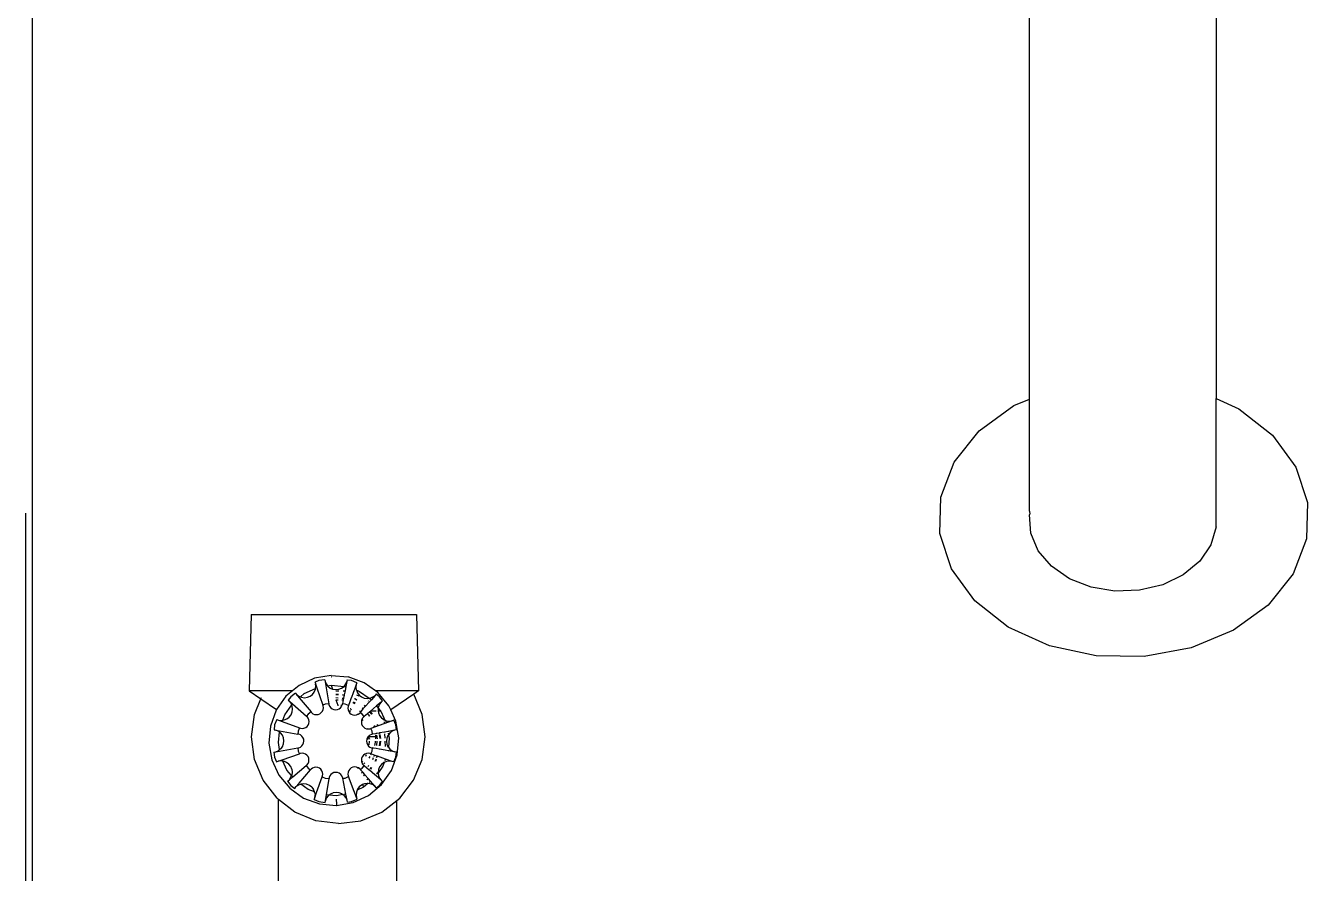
# Model space of a CAD drawing. Header units: millimetres. Extents: x 44692 to 659456, y -26273 to 96111.
# Drawn here: x 275511.7 to 275683.2, y -8903.9 to -8790.5 of the extents above; entities that cross this region are included whole.
import ezdxf

# ---------------------------------------------------------------- set-up
doc = ezdxf.new("R2010")
doc.units = ezdxf.units.MM
doc.header["$LTSCALE"] = 100
doc.layers.add('Edges', color=7, linetype='Continuous')

msp = doc.modelspace()

# ---------------------------------------------------------------- linework, layer by layer
at = {"layer": 'Edges'}
for p, q in [((275512.575, -9088.372), (275512.575, -8751.169)), ((275645.991, -8840.446), (275645.991, -8772.838)), ((275670.955, -8772.838), (275670.955, -8840.367)), ((275639.24, -8844.702), (275643.892, -8841.321)), ((275643.892, -8841.321), (275645.991, -8840.446)), ((275645.991, -8855.454), (275645.991, -8840.446)), ((275670.955, -8840.367), (275674.003, -8841.755)), ((275670.955, -8857.519), (275670.955, -8840.367)), ((275674.003, -8841.755), (275678.481, -8845.267)), ((275635.905, -8848.877), (275639.24, -8844.702)), ((275678.481, -8845.267), (275681.603, -8849.535)), ((275634.115, -8853.561), (275635.905, -8848.877)), ((275681.603, -8849.535), (275683.154, -8854.268)), ((275633.992, -8858.435), (275634.115, -8853.561)), ((275683.154, -8854.268), (275683.031, -8859.142)), ((275511.675, -8855.701), (275511.675, -8969.537)), ((275645.991, -8855.454), (275646.015, -8855.843)), ((275645.991, -8855.927), (275646.015, -8855.843)), ((275646.143, -8858.393), (275645.991, -8855.927)), ((275635.544, -8863.168), (275633.992, -8858.435)), ((275647.136, -8860.745), (275646.143, -8858.393)), ((275670.955, -8857.519), (275670.256, -8859.931)), ((275670.256, -8859.931), (275668.755, -8862.124)), ((275683.031, -8859.142), (275681.241, -8863.826)), ((275648.901, -8862.824), (275647.136, -8860.745)), ((275638.665, -8867.435), (275635.544, -8863.168)), ((275651.318, -8864.486), (275648.901, -8862.824)), ((275668.755, -8862.124), (275666.553, -8863.95)), ((275654.223, -8865.62), (275651.318, -8864.486)), ((275663.8, -8865.282), (275660.685, -8866.032)), ((275666.553, -8863.95), (275663.8, -8865.282)), ((275681.241, -8863.826), (275677.906, -8868.001)), ((275657.418, -8866.147), (275654.223, -8865.62)), ((275660.685, -8866.032), (275657.418, -8866.147)), ((275643.143, -8870.948), (275638.665, -8867.435)), ((275677.906, -8868.001), (275673.254, -8871.382)), ((275541.843, -8869.251), (275541.577, -8879.497)), ((275541.843, -8869.251), (275563.967, -8869.251)), ((275563.967, -8869.251), (275564.232, -8879.497)), ((275648.673, -8873.465), (275643.143, -8870.948)), ((275673.254, -8871.382), (275667.601, -8873.738)), ((275654.877, -8874.817), (275648.673, -8873.465)), ((275667.601, -8873.738), (275661.333, -8874.91)), ((275661.333, -8874.91), (275654.877, -8874.817)), ((275552.556, -8877.423), (275550.317, -8877.81)), ((275552.556, -8877.423), (275554.819, -8877.63)), ((275548.254, -8878.763), (275547.372, -8879.497)), ((275550.317, -8877.81), (275548.254, -8878.763)), ((275548.944, -8879.855), (275550.466, -8879.152)), ((275550.39, -8878.332), (275550.377, -8878.302)), ((275550.919, -8878.113), (275550.39, -8878.332)), ((275550.39, -8878.332), (275550.459, -8878.535)), ((275550.45, -8879.275), (275550.466, -8879.152)), ((275550.503, -8878.881), (275550.459, -8878.535)), ((275550.459, -8878.535), (275550.642, -8879.071)), ((275550.466, -8879.152), (275550.503, -8878.881)), ((275550.58, -8879.099), (275550.642, -8879.071)), ((275550.642, -8879.071), (275551.441, -8881.408)), ((275551.701, -8878.01), (275550.919, -8878.113)), ((275551.701, -8878.01), (275551.737, -8878.223)), ((275551.737, -8878.223), (275551.875, -8878.56)), ((275551.737, -8878.223), (275551.84, -8878.838)), ((275551.84, -8878.838), (275551.916, -8878.824)), ((275551.84, -8878.838), (275552.241, -8881.212)), ((275551.875, -8878.56), (275552.056, -8878.799)), ((275552.056, -8878.799), (275552.552, -8878.709)), ((275552.056, -8878.799), (275552.116, -8878.877)), ((275552.116, -8878.877), (275552.431, -8879.12)), ((275552.431, -8879.12), (275552.72, -8879.241)), ((275552.552, -8878.709), (275552.72, -8879.241)), ((275552.552, -8878.709), (275554.272, -8878.885)), ((275552.564, -8877.604), (275552.59, -8877.606)), ((275553.587, -8879.277), (275553.955, -8879.126)), ((275553.955, -8879.126), (275554.272, -8878.885)), ((275554.272, -8878.885), (275554.515, -8878.57)), ((275554.272, -8878.885), (275554.525, -8878.889)), ((275554.525, -8878.889), (275554.405, -8879.497)), ((275554.515, -8878.57), (275554.65, -8878.248)), ((275554.65, -8878.248), (275554.525, -8878.889)), ((275554.691, -8878.039), (275554.65, -8878.248)), ((275554.691, -8878.039), (275554.696, -8878.006)), ((275555.259, -8878.113), (275554.691, -8878.039)), ((275556.952, -8878.415), (275554.819, -8877.63)), ((275555.988, -8878.415), (275555.259, -8878.113)), ((275555.913, -8878.618), (275555.658, -8879.303)), ((275555.913, -8878.618), (275555.864, -8878.978)), ((275555.864, -8878.978), (275555.914, -8879.373)), ((275555.988, -8878.415), (275555.913, -8878.618)), ((275558.486, -8879.497), (275556.952, -8878.415)), ((275541.577, -8879.497), (275543.16, -8880.571)), ((275547.372, -8879.497), (275541.577, -8879.497)), ((275542.301, -8882.643), (275543.16, -8880.571)), ((275543.16, -8880.571), (275543.234, -8880.39)), ((275543.16, -8880.571), (275545.256, -8881.992)), ((275546.508, -8880.217), (275545.256, -8881.992)), ((275547.372, -8879.497), (275546.508, -8880.217)), ((275546.811, -8880.738), (275546.785, -8880.718)), ((275547.159, -8880.284), (275546.811, -8880.738)), ((275546.811, -8880.738), (275546.972, -8880.879)), ((275547.183, -8881.156), (275546.972, -8880.879)), ((275546.972, -8880.879), (275547.366, -8881.223)), ((275547.785, -8879.803), (275547.159, -8880.284)), ((275547.785, -8879.803), (275547.922, -8879.969)), ((275547.922, -8879.969), (275548.211, -8880.193)), ((275547.922, -8879.969), (275548.283, -8880.406)), ((275548.211, -8880.193), (275548.429, -8880.284)), ((275548.283, -8880.406), (275548.343, -8880.356)), ((275548.283, -8880.406), (275549.853, -8882.305)), ((275548.429, -8880.284), (275548.944, -8879.855)), ((275548.429, -8880.284), (275548.578, -8880.346)), ((275548.578, -8880.346), (275548.973, -8880.4)), ((275548.973, -8880.4), (275549.367, -8880.349)), ((275549.367, -8880.349), (275549.736, -8880.198)), ((275549.736, -8880.198), (275550.052, -8879.957)), ((275550.052, -8879.957), (275550.296, -8879.643)), ((275550.296, -8879.643), (275550.45, -8879.275)), ((275552.72, -8879.241), (275552.798, -8879.274)), ((275552.798, -8879.274), (275553.192, -8879.328)), ((275553.176, -8880.371), (275553.506, -8880.401)), ((275553.177, -8880.692), (275553.485, -8880.696)), ((275553.177, -8880.692), (275553.432, -8881.42)), ((275553.182, -8879.956), (275553.536, -8879.989)), ((275553.183, -8879.91), (275553.539, -8879.943)), ((275553.19, -8879.497), (275553.571, -8879.497)), ((275553.192, -8879.328), (275553.587, -8879.277)), ((275553.978, -8880.703), (275554.168, -8880.706)), ((275554.019, -8880.448), (275554.18, -8880.463)), ((275554.168, -8880.706), (275554.065, -8881.229)), ((275554.085, -8880.039), (275554.272, -8880.056)), ((275554.093, -8879.993), (275554.282, -8880.011)), ((275554.18, -8880.463), (275554.168, -8880.706)), ((275554.173, -8879.497), (275554.405, -8879.497)), ((275554.272, -8880.056), (275554.18, -8880.463)), ((275554.18, -8880.463), (275554.213, -8880.475)), ((275554.272, -8880.056), (275554.282, -8880.011)), ((275554.294, -8880.064), (275554.272, -8880.056)), ((275554.405, -8879.497), (275554.282, -8880.011)), ((275555.05, -8880.937), (275554.856, -8881.458)), ((275555.1, -8880.802), (275555.05, -8880.937)), ((275555.05, -8880.937), (275555.106, -8880.953)), ((275555.245, -8880.414), (275555.1, -8880.802)), ((275555.1, -8880.802), (275555.156, -8880.822)), ((275555.261, -8880.371), (275555.245, -8880.414)), ((275555.305, -8880.436), (275555.245, -8880.414)), ((275555.483, -8879.773), (275555.261, -8880.371)), ((275555.261, -8880.371), (275555.321, -8880.393)), ((275555.586, -8879.497), (275555.483, -8879.773)), ((275555.483, -8879.773), (275555.546, -8879.806)), ((275555.658, -8879.303), (275555.586, -8879.497)), ((275555.586, -8879.497), (275555.665, -8879.497)), ((275555.658, -8879.303), (275555.729, -8879.329)), ((275555.796, -8880.616), (275555.682, -8880.575)), ((275555.701, -8880.533), (275555.817, -8880.575)), ((275555.955, -8880.729), (275555.796, -8880.616)), ((275555.817, -8880.575), (275555.977, -8880.688)), ((275555.914, -8879.373), (275555.926, -8879.402)), ((275555.926, -8879.402), (275556.186, -8879.497)), ((275555.926, -8879.402), (275555.965, -8879.497)), ((275555.94, -8880.013), (275556.246, -8880.173)), ((275555.965, -8879.497), (275556.186, -8879.497)), ((275555.965, -8879.497), (275556.065, -8879.742)), ((275556.065, -8879.742), (275556.306, -8880.058)), ((275556.186, -8879.497), (275556.351, -8879.558)), ((275556.306, -8880.058), (275556.621, -8880.302)), ((275556.351, -8879.558), (275557.65, -8880.475)), ((275556.621, -8880.302), (275556.988, -8880.455)), ((275557.925, -8880.669), (275556.831, -8881.854)), ((275556.988, -8880.455), (275557.383, -8880.509)), ((275557.383, -8880.509), (275557.65, -8880.475)), ((275557.481, -8880.822), (275557.561, -8880.864)), ((275557.65, -8880.475), (275557.777, -8880.459)), ((275557.722, -8880.526), (275557.925, -8880.669)), ((275557.777, -8880.459), (275558.146, -8880.308)), ((275558.424, -8880.096), (275557.925, -8880.669)), ((275558.146, -8880.308), (275558.424, -8880.096)), ((275558.564, -8879.935), (275558.424, -8880.096)), ((275558.809, -8879.725), (275558.486, -8879.497)), ((275564.232, -8879.497), (275558.486, -8879.497)), ((275558.564, -8879.935), (275558.584, -8879.909)), ((275559.018, -8880.284), (275558.564, -8879.935)), ((275560.263, -8881.471), (275558.809, -8879.725)), ((275559.431, -8880.821), (275559.018, -8880.284)), ((275559.431, -8880.821), (275559.244, -8880.98)), ((275563.604, -8879.924), (275560.516, -8882.018)), ((275564.232, -8879.497), (275563.604, -8879.924)), ((275564.73, -8882.643), (275563.604, -8879.924)), ((275541.906, -8885.648), (275542.301, -8882.643)), ((275545.198, -8882.074), (275544.413, -8884.207)), ((275545.256, -8881.992), (275545.198, -8882.074)), ((275546.342, -8882.675), (275547.268, -8881.362)), ((275547.178, -8882.681), (275547.331, -8882.314)), ((275547.268, -8881.362), (275547.183, -8881.156)), ((275547.268, -8881.362), (275547.366, -8881.223)), ((275547.334, -8881.525), (275547.268, -8881.362)), ((275547.331, -8882.314), (275547.385, -8881.919)), ((275547.385, -8881.919), (275547.334, -8881.525)), ((275547.366, -8881.223), (275549.258, -8882.875)), ((275549.471, -8882.598), (275549.258, -8882.875)), ((275549.853, -8882.305), (275549.471, -8882.598)), ((275549.853, -8882.305), (275549.92, -8882.394)), ((275549.92, -8882.394), (275550.112, -8882.543)), ((275550.112, -8882.543), (275550.336, -8882.636)), ((275550.336, -8882.636), (275550.577, -8882.669)), ((275550.577, -8882.669), (275550.818, -8882.638)), ((275550.818, -8882.638), (275551.042, -8882.546)), ((275551.042, -8882.546), (275551.235, -8882.399)), ((275551.235, -8882.399), (275551.384, -8882.207)), ((275551.384, -8882.207), (275551.478, -8881.983)), ((275551.764, -8881.274), (275551.441, -8881.408)), ((275551.48, -8881.502), (275551.441, -8881.408)), ((275551.478, -8881.983), (275551.51, -8881.743)), ((275551.51, -8881.743), (275551.48, -8881.502)), ((275552.241, -8881.212), (275551.764, -8881.274)), ((275552.241, -8881.212), (275552.255, -8881.322)), ((275552.255, -8881.322), (275552.347, -8881.547)), ((275552.347, -8881.547), (275552.494, -8881.74)), ((275552.494, -8881.74), (275552.686, -8881.889)), ((275552.686, -8881.889), (275552.91, -8881.982)), ((275552.91, -8881.982), (275553.151, -8882.015)), ((275553.151, -8882.015), (275553.392, -8881.984)), ((275553.392, -8881.984), (275553.616, -8881.892)), ((275553.432, -8881.42), (275553.406, -8881.417)), ((275553.432, -8881.42), (275553.428, -8881.486)), ((275553.616, -8881.892), (275553.809, -8881.745)), ((275553.809, -8881.745), (275553.958, -8881.553)), ((275553.954, -8881.467), (275553.856, -8881.458)), ((275553.954, -8881.467), (275554.052, -8881.329)), ((275553.989, -8881.48), (275553.954, -8881.467)), ((275553.958, -8881.553), (275553.954, -8881.467)), ((275554.052, -8881.329), (275554.065, -8881.229)), ((275554.412, -8881.274), (275554.065, -8881.229)), ((275554.856, -8881.458), (275554.412, -8881.274)), ((275554.813, -8881.562), (275554.78, -8881.802)), ((275554.78, -8881.802), (275554.811, -8882.043)), ((275554.811, -8882.043), (275554.903, -8882.268)), ((275554.856, -8881.458), (275554.813, -8881.562)), ((275554.903, -8882.268), (275555.05, -8882.461)), ((275555.184, -8882.205), (275554.932, -8882.205)), ((275555.05, -8882.461), (275555.242, -8882.609)), ((275555.123, -8881.898), (275555.081, -8881.882)), ((275555.285, -8882.012), (275555.123, -8881.898)), ((275555.242, -8882.609), (275555.466, -8882.703)), ((275555.462, -8881.053), (275555.489, -8881.061)), ((275555.489, -8881.061), (275555.712, -8881.194)), ((275555.508, -8880.952), (275555.601, -8880.986)), ((275555.601, -8880.986), (275555.762, -8881.099)), ((275555.948, -8882.705), (275556.14, -8882.616)), ((275556.14, -8882.616), (275556.064, -8882.562)), ((275556.14, -8882.616), (275556.172, -8882.613)), ((275556.172, -8882.613), (275556.366, -8882.466)), ((275556.355, -8882.205), (275556.572, -8882.205)), ((275556.366, -8882.466), (275556.428, -8882.386)), ((275556.572, -8882.205), (275556.428, -8882.386)), ((275556.705, -8882.598), (275556.428, -8882.386)), ((275556.788, -8881.912), (275556.572, -8882.205)), ((275556.682, -8881.803), (275556.788, -8881.912)), ((275556.956, -8882.926), (275556.705, -8882.598)), ((275556.71, -8881.768), (275556.831, -8881.854)), ((275556.831, -8881.854), (275556.788, -8881.912)), ((275557.404, -8882.545), (275556.956, -8882.926)), ((275557.077, -8881.52), (275556.972, -8881.447)), ((275557.001, -8881.411), (275557.104, -8881.484)), ((275557.723, -8882.274), (275557.404, -8882.545)), ((275557.404, -8882.545), (275557.518, -8882.662)), ((275557.758, -8882.244), (275557.723, -8882.274)), ((275558.009, -8882.618), (275557.723, -8882.274)), ((275557.828, -8882.205), (275557.758, -8882.244)), ((275557.758, -8882.244), (275558.046, -8882.591)), ((275557.804, -8882.205), (275557.828, -8882.205)), ((275558.625, -8881.506), (275557.828, -8882.205)), ((275558.573, -8882.205), (275557.828, -8882.205)), ((275559.244, -8880.98), (275558.625, -8881.506)), ((275558.625, -8881.506), (275558.857, -8881.784)), ((275558.857, -8881.784), (275558.826, -8882.02)), ((275558.826, -8882.02), (275558.851, -8882.205)), ((275559.191, -8882.205), (275558.851, -8882.205)), ((275558.851, -8882.205), (275558.878, -8882.415)), ((275558.878, -8881.626), (275558.857, -8881.784)), ((275558.857, -8881.784), (275559.171, -8882.161)), ((275559.03, -8881.258), (275558.878, -8881.626)), ((275558.878, -8882.415), (275559.03, -8882.783)), ((275559.244, -8880.98), (275559.03, -8881.258)), ((275559.171, -8882.161), (275559.191, -8882.205)), ((275559.191, -8882.205), (275559.609, -8883.109)), ((275560.516, -8882.018), (275560.263, -8881.471)), ((275561.216, -8883.534), (275560.516, -8882.018)), ((275565.126, -8885.648), (275564.73, -8882.643)), ((275544.413, -8884.207), (275544.207, -8886.47)), ((275544.989, -8884.043), (275544.907, -8884.683)), ((275545.291, -8883.314), (275544.989, -8884.043)), ((275545.291, -8883.314), (275545.493, -8883.389)), ((275545.493, -8883.389), (275545.854, -8883.438)), ((275545.493, -8883.389), (275546.008, -8883.581)), ((275545.854, -8883.438), (275546.071, -8883.41)), ((275546.008, -8883.581), (275546.035, -8883.508)), ((275546.008, -8883.581), (275548.331, -8884.447)), ((275546.071, -8883.41), (275546.342, -8882.675)), ((275546.071, -8883.41), (275546.249, -8883.388)), ((275546.249, -8883.388), (275546.617, -8883.237)), ((275546.617, -8883.237), (275546.934, -8882.996)), ((275546.934, -8882.996), (275547.178, -8882.681)), ((275549.14, -8884.4), (275549.333, -8884.253)), ((275549.338, -8882.937), (275549.258, -8882.875)), ((275549.333, -8884.253), (275549.482, -8884.061)), ((275549.485, -8883.131), (275549.338, -8882.937)), ((275549.482, -8884.061), (275549.576, -8883.837)), ((275549.577, -8883.355), (275549.485, -8883.131)), ((275549.576, -8883.837), (275549.608, -8883.596)), ((275549.608, -8883.596), (275549.577, -8883.355)), ((275555.466, -8882.703), (275555.707, -8882.736)), ((275555.707, -8882.736), (275555.948, -8882.705)), ((275556.619, -8883.417), (275556.588, -8883.658)), ((275556.588, -8883.658), (275556.619, -8883.898)), ((275556.682, -8883.266), (275556.619, -8883.417)), ((275556.619, -8883.898), (275556.712, -8884.123)), ((275556.712, -8883.193), (275556.682, -8883.266)), ((275556.849, -8883.466), (275556.682, -8883.266)), ((275556.86, -8883), (275556.712, -8883.193)), ((275556.712, -8884.123), (275556.86, -8884.315)), ((275556.956, -8882.926), (275556.86, -8883)), ((275556.86, -8884.315), (275557.053, -8884.463)), ((275557.518, -8882.662), (275557.545, -8882.71)), ((275557.545, -8882.71), (275557.643, -8882.886)), ((275557.545, -8882.71), (275557.675, -8882.863)), ((275560.699, -8883.499), (275557.87, -8884.509)), ((275558.248, -8884.171), (275558.283, -8884.306)), ((275558.324, -8884.14), (275558.384, -8884.269)), ((275558.773, -8884.126), (275558.71, -8883.988)), ((275558.752, -8883.971), (275558.816, -8884.11)), ((275559.03, -8882.783), (275559.273, -8883.098)), ((275559.273, -8883.098), (275559.589, -8883.341)), ((275559.589, -8883.341), (275559.618, -8883.353)), ((275559.609, -8883.109), (275559.618, -8883.353)), ((275559.609, -8883.109), (275559.746, -8883.406)), ((275559.618, -8883.353), (275559.746, -8883.406)), ((275559.629, -8883.623), (275559.637, -8883.808)), ((275559.746, -8883.406), (275559.956, -8883.493)), ((275559.813, -8883.55), (275559.889, -8883.715)), ((275559.956, -8883.493), (275560.351, -8883.545)), ((275560.351, -8883.545), (275560.699, -8883.499)), ((275560.929, -8883.417), (275560.699, -8883.499)), ((275561.189, -8884.043), (275560.929, -8883.417)), ((275561.277, -8884.714), (275561.189, -8884.043)), ((275561.602, -8885.773), (275561.216, -8883.534)), ((275542.301, -8888.653), (275541.906, -8885.648)), ((275544.907, -8884.683), (275545.148, -8884.728)), ((275545.471, -8884.863), (275545.148, -8884.728)), ((275545.148, -8884.728), (275545.643, -8884.821)), ((275545.628, -8884.985), (275545.471, -8884.863)), ((275545.498, -8886.418), (275545.628, -8884.985)), ((275545.786, -8885.107), (275545.628, -8884.985)), ((275545.637, -8884.893), (275545.643, -8884.821)), ((275545.643, -8884.821), (275548.097, -8885.282)), ((275546.027, -8885.424), (275545.786, -8885.107)), ((275546.178, -8885.792), (275546.027, -8885.424)), ((275546.228, -8886.187), (275546.178, -8885.792)), ((275548.147, -8884.891), (275548.097, -8885.282)), ((275548.217, -8885.298), (275548.097, -8885.282)), ((275548.331, -8884.447), (275548.147, -8884.891)), ((275548.441, -8885.392), (275548.217, -8885.298)), ((275548.331, -8884.447), (275548.434, -8884.49)), ((275548.434, -8884.49), (275548.675, -8884.522)), ((275548.633, -8885.54), (275548.441, -8885.392)), ((275548.78, -8885.734), (275548.633, -8885.54)), ((275548.675, -8884.522), (275548.915, -8884.492)), ((275548.872, -8885.958), (275548.78, -8885.734)), ((275548.903, -8886.199), (275548.872, -8885.958)), ((275548.915, -8884.492), (275549.14, -8884.4)), ((275557.053, -8884.463), (275557.277, -8884.556)), ((275557.304, -8885.974), (275557.273, -8886.215)), ((275557.277, -8884.556), (275557.399, -8884.572)), ((275557.314, -8885.953), (275557.304, -8885.974)), ((275557.397, -8885.75), (275557.314, -8885.953)), ((275557.314, -8885.953), (275557.622, -8885.855)), ((275557.399, -8884.572), (275557.374, -8884.517)), ((275557.476, -8885.648), (275557.397, -8885.75)), ((275557.399, -8884.572), (275557.518, -8884.588)), ((275557.545, -8885.558), (275557.476, -8885.648)), ((275557.476, -8885.648), (275557.623, -8885.648)), ((275557.518, -8884.588), (275557.758, -8884.556)), ((275557.605, -8885.549), (275557.545, -8885.558)), ((275557.738, -8885.41), (275557.605, -8885.549)), ((275557.623, -8885.648), (275557.605, -8885.549)), ((275557.622, -8885.855), (275557.623, -8885.648)), ((275557.671, -8885.93), (275557.622, -8885.855)), ((275558.467, -8885.648), (275557.623, -8885.648)), ((275557.671, -8885.93), (275557.669, -8885.953)), ((275557.962, -8885.317), (275557.738, -8885.41)), ((275557.758, -8884.556), (275557.87, -8884.509)), ((275558.029, -8884.891), (275557.87, -8884.509)), ((275558.082, -8885.301), (275557.962, -8885.317)), ((275558.082, -8885.301), (275558.029, -8884.891)), ((275558.472, -8885.229), (275558.082, -8885.301)), ((275558.467, -8885.648), (275558.463, -8885.907)), ((275558.47, -8885.421), (275558.467, -8885.648)), ((275558.472, -8885.229), (275558.471, -8885.282)), ((275558.583, -8885.209), (275558.472, -8885.229)), ((275558.99, -8885.134), (275558.583, -8885.209)), ((275558.583, -8885.209), (275558.592, -8885.261)), ((275558.616, -8885.399), (275558.7, -8885.889)), ((275559.035, -8885.126), (275558.99, -8885.134)), ((275559, -8885.19), (275558.99, -8885.134)), ((275559.117, -8885.87), (275559.025, -8885.338)), ((275559.685, -8885.007), (275559.035, -8885.126)), ((275559.035, -8885.126), (275559.045, -8885.183)), ((275559.071, -8885.331), (275559.163, -8885.867)), ((275560.155, -8884.92), (275559.685, -8885.007)), ((275559.685, -8885.007), (275559.687, -8885.071)), ((275559.694, -8885.239), (275559.718, -8885.835)), ((275560.002, -8885.818), (275559.95, -8886.213)), ((275560.154, -8885.451), (275560.002, -8885.818)), ((275560.23, -8885.352), (275560.154, -8885.451)), ((275561.035, -8884.759), (275560.155, -8884.92)), ((275560.155, -8884.92), (275560.167, -8884.987)), ((275560.197, -8885.164), (275560.23, -8885.352)), ((275560.311, -8885.824), (275560.201, -8887.037)), ((275560.396, -8885.135), (275560.23, -8885.352)), ((275560.23, -8885.352), (275560.311, -8885.824)), ((275560.712, -8884.893), (275560.396, -8885.135)), ((275561.035, -8884.759), (275560.712, -8884.893)), ((275561.277, -8884.714), (275561.035, -8884.759)), ((275561.396, -8888.036), (275561.602, -8885.773)), ((275564.73, -8888.653), (275565.126, -8885.648)), ((275544.207, -8886.47), (275544.594, -8888.709)), ((275544.895, -8887.68), (275545.136, -8887.637)), ((275544.895, -8887.68), (275544.989, -8888.383)), ((275545.136, -8887.637), (275548.089, -8887.11)), ((275545.136, -8887.637), (275545.461, -8887.504)), ((275545.461, -8887.504), (275545.659, -8887.353)), ((275545.659, -8887.353), (275545.498, -8886.418)), ((275545.659, -8887.353), (275545.777, -8887.263)), ((275546.021, -8886.948), (275545.777, -8887.263)), ((275546.021, -8886.948), (275546.175, -8886.581)), ((275546.175, -8886.581), (275546.228, -8886.187)), ((275548.089, -8887.11), (275548.21, -8887.095)), ((275548.089, -8887.11), (275548.147, -8887.539)), ((275548.147, -8887.539), (275548.299, -8887.902)), ((275548.21, -8887.095), (275548.435, -8887.003)), ((275548.435, -8887.003), (275548.628, -8886.856)), ((275548.628, -8886.856), (275548.776, -8886.664)), ((275548.776, -8886.664), (275548.87, -8886.44)), ((275548.87, -8886.44), (275548.903, -8886.199)), ((275557.273, -8886.215), (275557.304, -8886.456)), ((275557.304, -8886.456), (275557.397, -8886.68)), ((275557.397, -8886.68), (275557.545, -8886.873)), ((275557.545, -8886.873), (275557.738, -8887.021)), ((275557.645, -8886.215), (275557.601, -8886.702)), ((275557.738, -8887.021), (275557.962, -8887.113)), ((275557.87, -8887.921), (275558.029, -8887.539)), ((275557.962, -8887.113), (275558.082, -8887.129)), ((275558.029, -8887.539), (275558.082, -8887.129)), ((275558.233, -8887.157), (275558.082, -8887.129)), ((275558.247, -8887.108), (275558.233, -8887.157)), ((275558.579, -8887.22), (275558.233, -8887.157)), ((275558.457, -8886.367), (275558.34, -8886.781)), ((275558.459, -8886.214), (275558.457, -8886.367)), ((275558.584, -8887.166), (275558.579, -8887.22)), ((275558.988, -8887.294), (275558.579, -8887.22)), ((275558.671, -8886.214), (275558.616, -8886.811)), ((275558.988, -8887.294), (275558.993, -8887.237)), ((275559.033, -8887.303), (275558.988, -8887.294)), ((275559.028, -8886.855), (275559.086, -8886.214)), ((275559.038, -8887.245), (275559.033, -8887.303)), ((275559.782, -8887.439), (275559.033, -8887.303)), ((275559.132, -8886.214), (275559.073, -8886.86)), ((275559.733, -8886.213), (275559.762, -8886.933)), ((275559.779, -8887.373), (275559.782, -8887.439)), ((275560.158, -8887.508), (275559.782, -8887.439)), ((275559.95, -8886.213), (275560.002, -8886.608)), ((275560.002, -8886.608), (275560.154, -8886.975)), ((275560.154, -8886.975), (275560.201, -8887.037)), ((275560.164, -8887.439), (275560.158, -8887.508)), ((275561.037, -8887.668), (275560.158, -8887.508)), ((275560.201, -8887.037), (275560.396, -8887.291)), ((275560.396, -8887.291), (275560.712, -8887.533)), ((275560.712, -8887.533), (275561.037, -8887.668)), ((275561.277, -8887.712), (275561.037, -8887.668)), ((275561.189, -8888.383), (275561.277, -8887.712)), ((275543.461, -8891.453), (275542.301, -8888.653)), ((275544.594, -8888.709), (275545.546, -8890.772)), ((275544.989, -8888.383), (275545.238, -8888.979)), ((275545.238, -8888.979), (275545.47, -8888.898)), ((275545.47, -8888.898), (275546.005, -8888.709)), ((275545.817, -8888.853), (275545.47, -8888.898)), ((275546.088, -8888.89), (275545.817, -8888.853)), ((275546.005, -8888.709), (275548.299, -8887.902)), ((275546.035, -8888.774), (275546.005, -8888.709)), ((275546.088, -8888.89), (275546.211, -8888.907)), ((275546.639, -8890.081), (275546.088, -8888.89)), ((275546.578, -8889.06), (275546.211, -8888.907)), ((275546.893, -8889.304), (275546.578, -8889.06)), ((275547.134, -8889.621), (275546.893, -8889.304)), ((275547.408, -8891.005), (275549.207, -8889.489)), ((275548.411, -8887.856), (275548.299, -8887.902)), ((275548.652, -8887.826), (275548.411, -8887.856)), ((275548.892, -8887.858), (275548.652, -8887.826)), ((275549.116, -8887.952), (275548.892, -8887.858)), ((275549.308, -8888.101), (275549.116, -8887.952)), ((275549.207, -8889.489), (275549.303, -8889.416)), ((275549.207, -8889.489), (275549.471, -8889.832)), ((275549.303, -8889.416), (275549.452, -8889.224)), ((275549.455, -8888.294), (275549.308, -8888.101)), ((275549.452, -8889.224), (275549.546, -8889)), ((275549.547, -8888.518), (275549.455, -8888.294)), ((275549.546, -8889), (275549.578, -8888.759)), ((275549.578, -8888.759), (275549.547, -8888.518)), ((275556.619, -8888.532), (275556.588, -8888.773)), ((275556.588, -8888.773), (275556.619, -8889.013)), ((275556.712, -8888.308), (275556.619, -8888.532)), ((275556.619, -8889.013), (275556.64, -8889.03)), ((275556.742, -8888.886), (275556.64, -8889.03)), ((275556.64, -8889.03), (275556.712, -8889.238)), ((275556.705, -8889.832), (275556.956, -8889.504)), ((275556.86, -8888.115), (275556.712, -8888.308)), ((275556.712, -8889.238), (275556.827, -8889.333)), ((275556.827, -8889.333), (275556.803, -8889.356)), ((275556.827, -8889.333), (275556.86, -8889.43)), ((275557.053, -8887.967), (275556.86, -8888.115)), ((275556.86, -8889.43), (275556.956, -8889.504)), ((275557.053, -8889.113), (275556.915, -8889.247)), ((275557.331, -8889.822), (275556.956, -8889.504)), ((275557.277, -8887.874), (275557.053, -8887.967)), ((275557.235, -8888.048), (275557.156, -8888.264)), ((275557.518, -8887.843), (275557.277, -8887.874)), ((275557.567, -8889.487), (275557.442, -8889.665)), ((275557.758, -8887.874), (275557.518, -8887.843)), ((275557.721, -8888.262), (275557.59, -8888.482)), ((275557.87, -8887.921), (275557.758, -8887.874)), ((275557.914, -8887.937), (275557.823, -8888.09)), ((275557.914, -8887.937), (275557.87, -8887.921)), ((275558.312, -8888.078), (275557.914, -8887.937)), ((275558.171, -8888.461), (275558.074, -8888.725)), ((275558.312, -8888.078), (275558.246, -8888.257)), ((275558.702, -8888.217), (275558.312, -8888.078)), ((275558.446, -8888.912), (275558.551, -8888.628)), ((275558.593, -8888.646), (275558.487, -8888.933)), ((275558.631, -8888.41), (275558.702, -8888.217)), ((275558.745, -8888.232), (275558.674, -8888.426)), ((275558.745, -8888.232), (275558.702, -8888.217)), ((275559.818, -8888.614), (275558.745, -8888.232)), ((275559.273, -8889.328), (275559.03, -8889.643)), ((275559.589, -8889.085), (275559.273, -8889.328)), ((275559.655, -8889.058), (275559.467, -8889.567)), ((275559.655, -8889.058), (275559.589, -8889.085)), ((275559.956, -8888.933), (275559.655, -8889.058)), ((275559.818, -8888.614), (275559.733, -8888.845)), ((275560.698, -8888.927), (275559.818, -8888.614)), ((275560.351, -8888.881), (275559.956, -8888.933)), ((275560.698, -8888.927), (275560.351, -8888.881)), ((275560.611, -8890.168), (275561.396, -8888.036)), ((275560.929, -8889.009), (275560.698, -8888.927)), ((275560.929, -8889.009), (275561.189, -8888.383)), ((275563.57, -8891.453), (275564.73, -8888.653)), ((275545.546, -8890.772), (275547.001, -8892.518)), ((275547.261, -8890.828), (275546.639, -8890.081)), ((275546.914, -8891.423), (275547.408, -8891.005)), ((275546.914, -8891.423), (275547.128, -8891.145)), ((275547.128, -8891.145), (275547.261, -8890.828)), ((275547.285, -8889.989), (275547.134, -8889.621)), ((275547.261, -8890.828), (275547.282, -8890.778)), ((275547.408, -8891.005), (275547.261, -8890.828)), ((275547.335, -8890.384), (275547.282, -8890.778)), ((275547.285, -8889.989), (275547.335, -8890.384)), ((275548.266, -8891.842), (275549.784, -8890.071)), ((275549.471, -8889.832), (275549.784, -8890.071)), ((275549.858, -8889.975), (275549.784, -8890.071)), ((275550.051, -8889.828), (275549.858, -8889.975)), ((275550.276, -8889.736), (275550.051, -8889.828)), ((275550.517, -8889.705), (275550.276, -8889.736)), ((275550.757, -8889.738), (275550.517, -8889.705)), ((275550.601, -8893.104), (275551.364, -8890.991)), ((275550.981, -8889.831), (275550.757, -8889.738)), ((275551.173, -8889.98), (275550.981, -8889.831)), ((275551.32, -8890.173), (275551.173, -8889.98)), ((275551.412, -8890.398), (275551.32, -8890.173)), ((275551.364, -8890.991), (275551.411, -8890.879)), ((275551.364, -8890.991), (275551.764, -8891.156)), ((275551.411, -8890.879), (275551.443, -8890.639)), ((275551.443, -8890.639), (275551.412, -8890.398)), ((275551.764, -8891.156), (275552.263, -8891.225)), ((275551.776, -8894.185), (275552.263, -8891.225)), ((275552.276, -8891.105), (275552.263, -8891.225)), ((275552.365, -8890.879), (275552.276, -8891.105)), ((275552.51, -8890.684), (275552.365, -8890.879)), ((275552.7, -8890.532), (275552.51, -8890.684)), ((275552.922, -8890.436), (275552.7, -8890.532)), ((275553.162, -8890.4), (275552.922, -8890.436)), ((275553.403, -8890.427), (275553.162, -8890.4)), ((275553.629, -8890.516), (275553.403, -8890.427)), ((275553.825, -8890.66), (275553.629, -8890.516)), ((275553.976, -8890.85), (275553.825, -8890.66)), ((275554.073, -8891.073), (275553.976, -8890.85)), ((275554.091, -8891.193), (275554.073, -8891.073)), ((275554.091, -8891.193), (275554.412, -8891.156)), ((275554.517, -8893.305), (275554.091, -8891.193)), ((275554.412, -8891.156), (275554.878, -8890.967)), ((275554.821, -8890.374), (275554.794, -8890.615)), ((275554.794, -8890.615), (275554.83, -8890.855)), ((275554.91, -8890.148), (275554.821, -8890.374)), ((275554.83, -8890.855), (275554.878, -8890.967)), ((275555.63, -8892.958), (275554.878, -8890.967)), ((275555.054, -8889.953), (275554.91, -8890.148)), ((275555.244, -8889.802), (275555.054, -8889.953)), ((275555.467, -8889.705), (275555.244, -8889.802)), ((275555.707, -8889.669), (275555.467, -8889.705)), ((275555.948, -8889.696), (275555.707, -8889.669)), ((275556.026, -8889.727), (275555.948, -8889.696)), ((275556.026, -8889.727), (275556.059, -8889.83)), ((275556.174, -8889.785), (275556.026, -8889.727)), ((275556.211, -8889.812), (275556.097, -8889.876)), ((275556.211, -8889.812), (275556.174, -8889.785)), ((275556.37, -8889.93), (275556.211, -8889.812)), ((275556.445, -8890.024), (275556.37, -8889.93)), ((275556.445, -8890.024), (275556.705, -8889.832)), ((275556.766, -8890.389), (275556.445, -8890.024)), ((275556.766, -8890.389), (275556.619, -8890.511)), ((275557.04, -8890.699), (275556.766, -8890.389)), ((275556.882, -8890.831), (275557.04, -8890.699)), ((275557.071, -8890.733), (275556.911, -8890.866)), ((275557.071, -8890.733), (275557.04, -8890.699)), ((275557.536, -8891.26), (275557.071, -8890.733)), ((275557.362, -8889.779), (275557.331, -8889.822)), ((275557.648, -8890.091), (275557.331, -8889.822)), ((275557.648, -8890.091), (275557.681, -8890.044)), ((275557.683, -8890.121), (275557.648, -8890.091)), ((275557.716, -8890.074), (275557.683, -8890.121)), ((275558.389, -8890.721), (275557.683, -8890.121)), ((275557.767, -8889.922), (275557.902, -8889.731)), ((275557.939, -8889.758), (275557.803, -8889.95)), ((275558.449, -8890.684), (275558.389, -8890.721)), ((275558.555, -8890.861), (275558.389, -8890.721)), ((275558.594, -8890.805), (275558.555, -8890.861)), ((275559.244, -8891.447), (275558.555, -8890.861)), ((275558.826, -8890.406), (275558.605, -8890.585)), ((275558.834, -8890.465), (275558.698, -8890.658)), ((275558.878, -8890.011), (275558.826, -8890.406)), ((275558.826, -8890.406), (275558.834, -8890.465)), ((275558.866, -8890.42), (275558.826, -8890.406)), ((275558.866, -8890.42), (275558.834, -8890.465)), ((275558.834, -8890.465), (275558.878, -8890.8)), ((275559.467, -8889.567), (275558.866, -8890.42)), ((275559.03, -8889.643), (275558.878, -8890.011)), ((275558.878, -8890.8), (275559.03, -8891.168)), ((275559.03, -8891.168), (275559.244, -8891.447)), ((275559.301, -8892.025), (275560.611, -8890.168)), ((275545.306, -8893.857), (275543.461, -8891.453)), ((275546.726, -8891.581), (275546.914, -8891.423)), ((275546.726, -8891.581), (275547.159, -8892.142)), ((275547.001, -8892.518), (275548.858, -8893.828)), ((275547.159, -8892.142), (275547.673, -8892.534)), ((275547.673, -8892.534), (275547.832, -8892.348)), ((275547.832, -8892.348), (275548.266, -8891.842)), ((275548.111, -8892.136), (275547.832, -8892.348)), ((275548.479, -8891.985), (275548.111, -8892.136)), ((275548.323, -8891.883), (275548.266, -8891.842)), ((275548.874, -8891.934), (275548.479, -8891.985)), ((275549.458, -8892.684), (275548.479, -8891.985)), ((275549.269, -8891.988), (275548.874, -8891.934)), ((275549.636, -8892.141), (275549.269, -8891.988)), ((275550.313, -8892.998), (275549.458, -8892.684)), ((275549.95, -8892.385), (275549.636, -8892.141)), ((275549.95, -8892.385), (275550.192, -8892.702)), ((275550.313, -8892.998), (275550.192, -8892.702)), ((275555.692, -8892.929), (275555.63, -8892.958)), ((275556.033, -8892.772), (275555.931, -8893.031)), ((275556.865, -8892.387), (275556.033, -8892.772)), ((275556.076, -8892.661), (275556.033, -8892.772)), ((275556.313, -8892.341), (275556.076, -8892.661)), ((275556.624, -8892.093), (275556.313, -8892.341)), ((275556.754, -8892.036), (275556.624, -8892.093)), ((275556.989, -8891.934), (275556.754, -8892.036)), ((275556.754, -8892.036), (275556.865, -8892.387)), ((275557.468, -8891.885), (275556.865, -8892.387)), ((275557.383, -8891.875), (275556.989, -8891.934)), ((275557.536, -8891.26), (275557.338, -8891.385)), ((275557.468, -8891.885), (275557.383, -8891.875)), ((275557.778, -8891.92), (275557.468, -8891.885)), ((275557.825, -8891.588), (275557.536, -8891.26)), ((275557.555, -8893.479), (275559.301, -8892.025)), ((275557.825, -8891.588), (275557.635, -8891.746)), ((275558.149, -8892.066), (275557.778, -8891.92)), ((275558.43, -8892.273), (275557.825, -8891.588)), ((275558.43, -8892.273), (275558.149, -8892.066)), ((275558.593, -8892.458), (275558.43, -8892.273)), ((275558.593, -8892.458), (275559.018, -8892.142)), ((275559.018, -8892.142), (275559.431, -8891.605)), ((275559.431, -8891.605), (275559.244, -8891.447)), ((275561.725, -8893.857), (275563.57, -8891.453)), ((275545.5, -8894.006), (275545.306, -8893.857)), ((275547.711, -8895.702), (275545.5, -8894.006)), ((275545.5, -8921.903), (275545.5, -8894.006)), ((275548.858, -8893.828), (275550.99, -8894.613)), ((275550.263, -8894.043), (275550.346, -8893.812)), ((275550.263, -8894.043), (275550.919, -8894.313)), ((275550.342, -8893.07), (275550.313, -8892.998)), ((275550.364, -8893.017), (275550.313, -8892.998)), ((275550.342, -8893.07), (275550.393, -8893.465)), ((275550.346, -8893.812), (275550.601, -8893.104)), ((275550.346, -8893.812), (275550.393, -8893.465)), ((275550.601, -8893.104), (275550.536, -8893.08)), ((275550.919, -8894.313), (275551.736, -8894.427)), ((275550.99, -8894.613), (275553.22, -8894.816)), ((275551.736, -8894.427), (275551.776, -8894.185)), ((275551.904, -8893.858), (275551.776, -8894.185)), ((275552.141, -8893.538), (275551.904, -8893.858)), ((275552.262, -8893.442), (275551.973, -8893.416)), ((275552.262, -8893.442), (275552.141, -8893.538)), ((275552.452, -8893.291), (275552.262, -8893.442)), ((275553.258, -8893.533), (275552.262, -8893.442)), ((275552.452, -8893.291), (275552.817, -8893.132)), ((275553.211, -8893.073), (275552.817, -8893.132)), ((275553.606, -8893.118), (275553.211, -8893.073)), ((275553.219, -8893.961), (275553.246, -8894.638)), ((275553.246, -8894.638), (275553.22, -8894.816)), ((275553.246, -8894.638), (275553.253, -8894.819)), ((275553.253, -8894.819), (275555.492, -8894.432)), ((275554.128, -8893.376), (275553.258, -8893.533)), ((275553.977, -8893.263), (275553.606, -8893.118)), ((275553.977, -8893.263), (275554.128, -8893.376)), ((275554.297, -8893.5), (275554.128, -8893.376)), ((275554.517, -8893.305), (275554.272, -8893.35)), ((275554.545, -8893.811), (275554.297, -8893.5)), ((275554.684, -8894.132), (275554.517, -8893.305)), ((275554.684, -8894.132), (275554.545, -8893.811)), ((275554.733, -8894.373), (275554.684, -8894.132)), ((275554.733, -8894.373), (275555.259, -8894.313)), ((275555.259, -8894.313), (275556.024, -8894.002)), ((275555.492, -8894.432), (275557.555, -8893.479)), ((275555.938, -8893.774), (275555.63, -8892.958)), ((275555.931, -8893.031), (275555.886, -8893.426)), ((275555.886, -8893.426), (275555.938, -8893.774)), ((275556.024, -8894.002), (275555.938, -8893.774)), ((275559.321, -8895.702), (275561.34, -8894.153)), ((275561.34, -8894.153), (275561.725, -8893.857)), ((275561.34, -8921.879), (275561.34, -8894.153)), ((275550.511, -8896.862), (275547.711, -8895.702)), ((275556.52, -8896.862), (275559.321, -8895.702)), ((275553.516, -8897.258), (275550.511, -8896.862)), ((275553.516, -8897.258), (275556.52, -8896.862))]:
    msp.add_line(p, q, dxfattribs=at)

doc.saveas('drawing.dxf')
